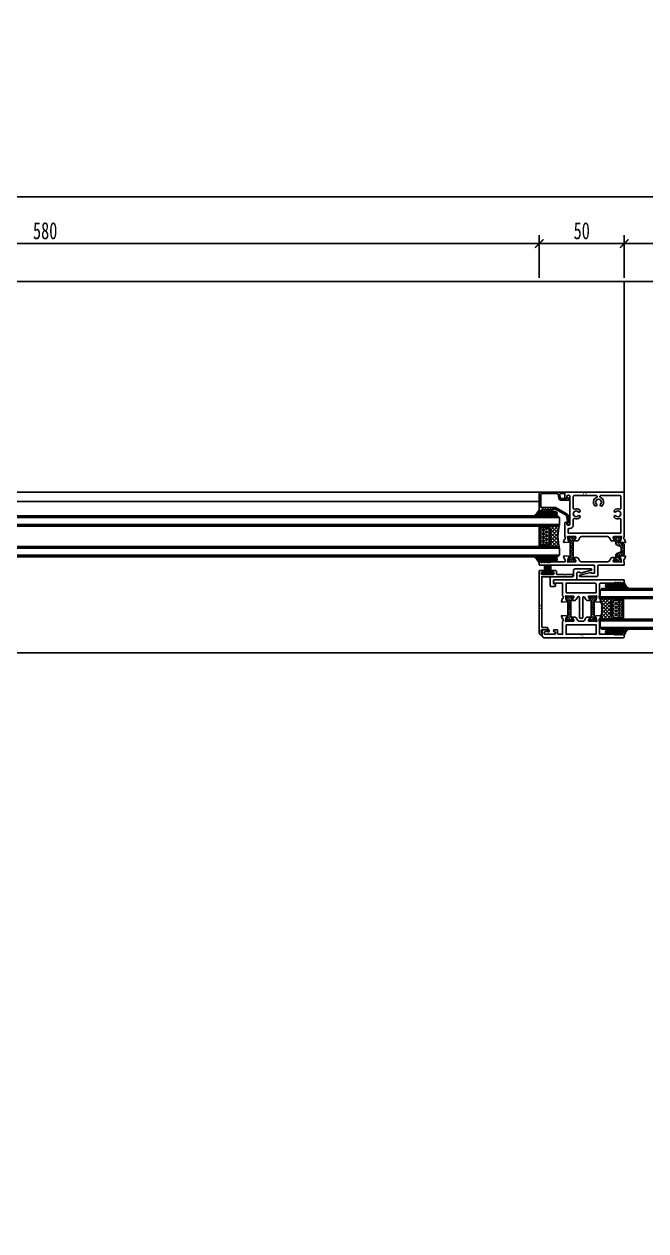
# Model space of a CAD drawing. Header units: millimetres. Extents: x 51249 to 2766742, y -599687 to -1280.
# Drawn here: x 86282 to 86647, y -122276 to -121568 of the extents above; entities that cross this region are included whole.
import ezdxf
from ezdxf.enums import TextEntityAlignment as Align

# ---------------------------------------------------------------- set-up
doc = ezdxf.new("R2010")
doc.units = ezdxf.units.MM
doc.header["$LTSCALE"] = 10
doc.header["$PDMODE"] = 3
doc.linetypes.add('LG', pattern=[4.1, 4, 0.1])
for name, color, linetype in [('2-NORM', 3, 'Continuous'), ('2FC', 2, 'Continuous'), ('2FJ', 4, 'Continuous'), ('2MB1', 3, 'Continuous'), ('2PJ', 4, 'Continuous'), ('2TC', 8, 'Continuous'), ('2ZC', 3, 'Continuous'), ('CHICUN', 6, 'LG'), ('D-Detail(节点图层)', 134, 'Continuous'), ('F-地坪填充', 250, 'Continuous'), ('填充层', 8, 'Continuous'), ('文字', 2, 'Continuous'), ('标注层', 6, 'Continuous'), ('看线层', 4, 'Continuous')]:
    doc.layers.add(name, color=color, linetype=linetype)
doc.styles.add('DIM', font='SimSun.ttf', dxfattribs={"width": 0.7})
doc.styles.add('kld-T', font='ros1.shx', dxfattribs={"width": 0.75, "bigfont": 'hztxt.shx'})
doc.dimstyles.new('25', dxfattribs={"dimscale": 25, "dimtxt": 2, "dimasz": 1, "dimexe": 1, "dimexo": 1, "dimgap": 0.5, "dimtad": 1, "dimdec": 0, "dimzin": 0, "dimdsep": 46, "dimtxsty": 'DIM', "dimblk": 'ARCHTICK', "dimcen": 0, "dimclrd": 5, "dimclre": 5, "dimclrt": 35, "dimadec": 0, "dimazin": 0, "dimtfac": 0.5, "dimtdec": 0, "dimtix": 1, "dimtmove": 2, "dimatfit": 2, "dimldrblk": 'A', "dimfxl": 0, "dimtolj": 1, "dimtzin": 0, "dimlwd": -1, "dimlwe": -1, "dimarcsym": 0})
doc.dimstyles.new('5', dxfattribs={"dimscale": 5, "dimtxt": 2, "dimasz": 1, "dimexe": 1, "dimexo": 1, "dimgap": 0.5, "dimtad": 1, "dimdec": 0, "dimrnd": 5, "dimzin": 0, "dimdsep": 46, "dimtxsty": 'DIM', "dimblk": 'ARCHTICK', "dimcen": 0, "dimclrd": 5, "dimclre": 5, "dimclrt": 35, "dimadec": 0, "dimazin": 0, "dimtfac": 0.5, "dimtdec": 0, "dimtix": 1, "dimtmove": 2, "dimatfit": 2, "dimldrblk": 'A', "dimfxl": 0, "dimtolj": 1, "dimtzin": 0, "dimlwd": -1, "dimlwe": -1, "dimarcsym": 0})

# ---------------------------------------------------------------- blocks, each defined once
blk = doc.blocks.new('A$C65A05CFE')
h = blk.add_hatch()
h.set_pattern_fill('ANSI37', color=3, scale=0.2, style=0)
h.set_pattern_definition([(45, (-817.0369, -920.79526), (-0.4490128, 0.4490128), []), (135, (-817.0369, -920.79526), (-0.4490128, -0.4490128), [])])
h.paths.add_polyline_path([(0, 1), (0, 0), (5.8, 0), (5.8, 1)])
at = {"color": 3}
for p, q in [((1.13, 1), (1.13, 5)), ((1.61, 1), (1.61, 5)), ((2.12, 1), (2.12, 5)), ((2.54, 1), (2.54, 5)), ((3.26, 1), (3.26, 5)), ((3.69, 1), (3.69, 5)), ((4.19, 1), (4.19, 5)), ((4.68, 1), (4.68, 5))]:
    blk.add_line(p, q, dxfattribs=at)
at = {"color": 2}
for q in [(2.5, 5.06), (3.3, 5.06)]:
    blk.add_line((2.9, 1), q, dxfattribs=at)
at = {"color": 3}
blk.add_lwpolyline([(0, 0), (5.8, 0), (5.8, 1), (0, 1)], close=True, dxfattribs=at)
blk = doc.blocks.new('A$C1A1D2990')
at = {"layer": '2TC'}
h = blk.add_hatch(dxfattribs=at)
h.set_pattern_fill('玻璃5', color=256, scale=5, style=0)
h.set_pattern_definition([(0, (-13749.80706, -6473.761), (0.9375, 0.541265875), [0.625, -1.25]), (120, (-13749.80706, -6473.761), (-0.937499998, 0.541265879), [0.625, -1.25]), (60, (-13749.80706, -6473.761), (2e-09, 1.082531754), [-1.25, 0.625])])
edge = h.paths.add_edge_path()
edge.add_ellipse((-6.96, 2), major_axis=(3.6, 0), ratio=0.416362, start_angle=0, end_angle=360)
h = blk.add_hatch(dxfattribs=at)
h.set_pattern_fill('ANSI36', color=256, scale=5, style=0)
h.set_pattern_definition([(45, (-13749.80706, -6473.761), (0.331456304, 1.21533978), [1.5625, -0.3125, 0, -0.3125])])
edge = h.paths.add_edge_path()
edge.add_line((2.95, 3.5), (-6.96, 3.5))
edge.add_ellipse((-6.96, 2), major_axis=(3.6, 0), ratio=0.416362, start_angle=269.99998, end_angle=450, ccw=False)
edge.add_line((-6.96, 0.5), (-6, 0.5))
edge.add_line((-6, 0.5), (-5.29, 0.12))
edge.add_arc((-5.2, 0.3), 0.2, 241.92751, 360)
edge.add_arc((-4.8, 0.3), 0.2, 48.18969, 180, ccw=False)
edge.add_line((-4.67, 0.45), (-4.33, 0.15))
edge.add_arc((-4.2, 0.3), 0.2, 228.18969, 360)
edge.add_arc((-3.8, 0.3), 0.2, 48.18969, 180, ccw=False)
edge.add_line((-3.67, 0.45), (-3.33, 0.15))
edge.add_arc((-3.2, 0.3), 0.2, 228.18969, 360)
edge.add_arc((-2.8, 0.3), 0.2, 48.18969, 180, ccw=False)
edge.add_line((-2.67, 0.45), (-2.33, 0.15))
edge.add_arc((-2.2, 0.3), 0.2, 228.18969, 360)
edge.add_arc((-1.8, 0.3), 0.2, 48.18969, 180, ccw=False)
edge.add_line((-1.67, 0.45), (-1.33, 0.15))
edge.add_arc((-1.2, 0.3), 0.2, 228.18969, 360)
edge.add_arc((-0.8, 0.3), 0.2, 90, 180, ccw=False)
edge.add_line((-0.8, 0.5), (-0.5, 0.5))
edge.add_arc((-0.5, 0), 0.5, 0, 90, ccw=False)
edge.add_arc((9.85, -5.31), 11.19, 128.05738, 151.65777, ccw=False)
at = {"layer": '2PJ'}
blk.add_arc((9.85, -5.31), 11.19, 128.05738, 151.65777, dxfattribs=at)
blk.add_ellipse((-6.96, 2), major_axis=(3.6, 0), ratio=0.416362, dxfattribs=at)
blk = doc.blocks.new('压线-推拉门')
at = {"layer": '2FC'}
blk.add_lwpolyline([(4.59, 8.2, -0.414214), (5.09, 7.7), (5.09, 0.5, -0.414214), (4.59, 0), (-4.59, 0, -0.36397), (-5.08, 0.41), (-5.53, 2.92, 0.36397), (-6.51, 3.75), (-11.41, 3.75, 0.623637), (-11.65, 3.27), (-10.99, 2.42, 0.532847), (-10.49, 2.45), (-10.26, 2.85), (-6.85, 2.85, -0.36397), (-6.35, 2.44), (-6.03, 0.59, -0.466308), (-6.52, 0), (-8.71, 0, 0.414214), (-9.01, -0.3), (-9.01, -0.6, 0.414214), (-8.71, -0.9), (5.49, -0.9, 0.414214), (5.99, -0.4), (5.99, 9.8, 0.414214), (5.69, 10.1), (4.49, 10.1, 0.414214), (4.19, 9.8), (4.19, 9.3, -0.52793), (3.92, 9.11), (2.96, 9.49, 0.52793), (2.69, 9.3, -0.52793), (2.42, 9.11), (1.46, 9.49, 0.52793), (1.19, 9.3, -0.52793), (0.92, 9.11), (-0.04, 9.49, 0.52793), (-0.31, 9.3, -0.52793), (-0.58, 9.11), (-1.54, 9.49, 0.52793), (-1.81, 9.3), (-1.81, 9.1), (-3.38, 9.1, -0.131652), (-3.63, 9.17), (-9.8, 12.73, -0.221695), (-10.04, 13.08), (-10.75, 17.13, 1.815671), (-11.85, 17.58), (-11.05, 13.03, 0.221695), (-10.32, 11.99), (-3.98, 8.33, 0.131652), (-3.48, 8.2)], format="xyb", close=True, dxfattribs=at)
at = {"layer": '文字', "style": 'kld-T', "width": 0.75}
blk.add_text('DH9024', height=0.96, dxfattribs=at).set_placement((-1.68, -0.51), align=Align.MIDDLE_LEFT)
blk = doc.blocks.new('ZKB6+12+62')
at = {"layer": '填充层', "ltscale": 3}
h = blk.add_hatch(dxfattribs=at)
h.set_pattern_fill('ANSI37', color=256, scale=12, style=0)
h.set_pattern_definition([(315, (-165.7339, 7986.186), (1.06066017, 1.06066017), []), (45, (-165.7339, 7986.186), (-1.06066017, 1.06066017), [])])
edge = h.paths.add_edge_path()
edge.add_arc((-16.75, 8.21), 25, 166.1106, 193.88368, ccw=False)
edge.add_line((-41.01, 14.21), (-48.65, 14.21))
edge.add_line((-48.65, 14.21), (-47.15, 12.71))
edge.add_line((-47.15, 12.71), (-47.15, 3.71))
edge.add_line((-47.15, 3.71), (-48.65, 2.21))
edge.add_line((-48.65, 2.21), (-41.02, 2.21))
at = {"layer": '填充层'}
h = blk.add_hatch(dxfattribs=at)
h.set_pattern_fill('HEX', color=256, scale=5, style=0)
h.set_pattern_definition([(180, (167680.854, 413933.6089), (0, 1.082531755), [0.625, -1.25]), (60, (167680.854, 413933.6089), (0.9375000002, -0.5412658775), [0.625, -1.25]), (120, (167680.229, 413933.6089), (0.9375000002, 0.5412658775), [0.625, -1.25])])
h.paths.add_polyline_path([(-47.95, 4.01), (-47.95, 12.41), (-48.95, 13.41), (-53.76, 13.41), (-53.76, 3.01), (-48.95, 3.01)])
at = {"layer": '2MB1', "color": 8}
for p, q in [((-77.48, 19.21), (-40.75, 19.21)), ((-77.48, 15.21), (-40.75, 15.21)), ((-77.48, 1.21), (-40.75, 1.21)), ((-77.48, -2.79), (-40.75, -2.79))]:
    blk.add_line(p, q, dxfattribs=at)
at = {"layer": '2MB1'}
for points in [[(-77.48, 14.21), (-41.75, 14.21), (-40.75, 15.21), (-40.75, 19.21), (-41.75, 20.21), (-77.48, 20.21)], [(-77.48, -3.79), (-41.75, -3.79), (-40.75, -2.79), (-40.75, 1.21), (-41.75, 2.21), (-77.48, 2.21)]]:
    blk.add_lwpolyline(points, dxfattribs=at)
at = {"layer": '看线层'}
for points in [[(-47.15, 3.71), (-47.15, 12.71), (-48.65, 14.21), (-54.56, 14.21), (-54.56, 2.21), (-48.65, 2.21)], [(-47.95, 4.01), (-47.95, 12.41), (-48.95, 13.41), (-53.76, 13.41), (-53.76, 3.01), (-48.95, 3.01)]]:
    blk.add_lwpolyline(points, close=True, dxfattribs=at)
blk.add_arc((-16.75, 8.21), 25, 163.73747, 196.25788, dxfattribs=at)
blk = doc.blocks.new('_ArchTick')
at = {"color": 0, "linetype": 'ByBlock', "const_width": 0.15}
blk.add_lwpolyline([(-0.5, -0.5), (0.5, 0.5)], dxfattribs=at)
blk = doc.blocks.new('*D691')
at = {"color": 5, "ltscale": 0.15}
for p, q in [((86005.01, -121717), (86005.01, -121692)), ((86584.44, -121717), (86584.44, -121692)), ((86005.01, -121697), (86584.44, -121697))]:
    blk.add_line(p, q, dxfattribs=at)
at = {"layer": 'Defpoints', "color": 0, "ltscale": 0.15}
for p in [(86584.44, -121697), (86005.01, -121812.48), (86584.44, -121831.56)]:
    blk.add_point(p, dxfattribs=at)
at = {"color": 5, "ltscale": 0.15, "xscale": 5, "yscale": 5, "zscale": 5, "rotation": 180}
blk.add_blockref('_ArchTick', (86005.01, -121697), dxfattribs=at)
at = {"color": 5, "ltscale": 0.15, "xscale": 5, "yscale": 5, "zscale": 5}
blk.add_blockref('_ArchTick', (86584.44, -121697), dxfattribs=at)
at = {"color": 35, "ltscale": 0.15, "insert": (86294.72, -121689.5), "char_height": 10, "attachment_point": 5, "style": 'DIM'}
blk.add_mtext('\\A1;580', dxfattribs=at)
blk = doc.blocks.new('A')
for p, q in [((-1.435, 1.148), (-1.09, 1.437)), ((-1.09, 1.437), (0, 0)), ((-1.435, 1.148), (-0.369, 0)), ((-0.369, 0), (-2.127, 0)), ((-1.435, -1.148), (-0.369, 0)), ((-1.09, -1.437), (0, 0)), ((-1.435, -1.148), (-1.09, -1.437))]:
    blk.add_line(p, q)
for points in [[(-1.435, 1.148), (-1.09, 1.437), (-0.369, 0), (0, 0)], [(-1.435, -1.148), (-1.09, -1.437), (-0.369, 0), (0, 0)]]:
    blk.add_solid(points)
blk = doc.blocks.new('*D692')
at = {"color": 5, "ltscale": 0.15}
for p, q in [((86584.44, -121717), (86584.44, -121692)), ((86634.34, -121717), (86634.34, -121692)), ((86584.44, -121697), (86634.34, -121697))]:
    blk.add_line(p, q, dxfattribs=at)
at = {"layer": 'Defpoints', "color": 0, "ltscale": 0.15}
for p in [(86634.34, -121697), (86584.44, -121831.56), (86634.34, -121833.56)]:
    blk.add_point(p, dxfattribs=at)
at = {"color": 5, "ltscale": 0.15, "xscale": 5, "yscale": 5, "zscale": 5, "rotation": 180}
blk.add_blockref('_ArchTick', (86584.44, -121697), dxfattribs=at)
at = {"color": 5, "ltscale": 0.15, "xscale": 5, "yscale": 5, "zscale": 5}
blk.add_blockref('_ArchTick', (86634.34, -121697), dxfattribs=at)
at = {"color": 35, "ltscale": 0.15, "insert": (86609.39, -121689.5), "char_height": 10, "attachment_point": 5, "style": 'DIM'}
blk.add_mtext('\\A1;50', dxfattribs=at)
blk = doc.blocks.new('*D693')
at = {"color": 5, "ltscale": 0.15}
for p, q in [((86634.34, -121717), (86634.34, -121692)), ((87204.34, -121717), (87204.34, -121692)), ((86634.34, -121697), (87204.34, -121697))]:
    blk.add_line(p, q, dxfattribs=at)
at = {"layer": 'Defpoints', "color": 0, "ltscale": 0.15}
for p in [(87204.34, -121697), (86634.34, -121833.56), (87204.34, -121878.41)]:
    blk.add_point(p, dxfattribs=at)
at = {"color": 5, "ltscale": 0.15, "xscale": 5, "yscale": 5, "zscale": 5, "rotation": 180}
blk.add_blockref('_ArchTick', (86634.34, -121697), dxfattribs=at)
at = {"color": 5, "ltscale": 0.15, "xscale": 5, "yscale": 5, "zscale": 5}
blk.add_blockref('_ArchTick', (87204.34, -121697), dxfattribs=at)
at = {"color": 35, "ltscale": 0.15, "insert": (86919.34, -121689.5), "char_height": 10, "attachment_point": 5, "style": 'DIM'}
blk.add_mtext('\\A1;570', dxfattribs=at)
blk = doc.blocks.new('*D683')
at = {"color": 5, "ltscale": 0.15}
for p, q in [((85954.33, -121689.57), (85954.33, -121664.57)), ((88554.34, -121689.57), (88554.34, -121664.57)), ((85954.33, -121669.57), (88554.34, -121669.57))]:
    blk.add_line(p, q, dxfattribs=at)
at = {"layer": 'Defpoints', "color": 0, "ltscale": 0.15}
for p in [(88554.34, -121669.57), (85954.33, -121759.88), (88554.34, -121759.88)]:
    blk.add_point(p, dxfattribs=at)
at = {"color": 5, "ltscale": 0.15, "xscale": 5, "yscale": 5, "zscale": 5, "rotation": 180}
blk.add_blockref('_ArchTick', (85954.33, -121669.57), dxfattribs=at)
at = {"color": 5, "ltscale": 0.15, "xscale": 5, "yscale": 5, "zscale": 5}
blk.add_blockref('_ArchTick', (88554.34, -121669.57), dxfattribs=at)
at = {"color": 35, "ltscale": 0.15, "insert": (87254.34, -121662.07), "char_height": 10, "attachment_point": 5, "style": 'DIM'}
blk.add_mtext('\\A1;2600', dxfattribs=at)
blk = doc.blocks.new('*D701')
at = {"color": 5, "ltscale": 0.15}
for p, q in [((86695.72, -121719.24), (86720.72, -121719.24)), ((86715.72, -121894.22), (86715.72, -121719.24)), ((86695.72, -121894.22), (86720.72, -121894.22))]:
    blk.add_line(p, q, dxfattribs=at)
at = {"layer": 'Defpoints', "color": 0, "ltscale": 0.15}
for p in [(86630.42, -121719.24), (86715.72, -121719.24), (86630.42, -121894.22)]:
    blk.add_point(p, dxfattribs=at)
at = {"color": 5, "ltscale": 0.15, "xscale": 5, "yscale": 5, "zscale": 5}
for p, rotation in [((86715.72, -121719.24), 90), ((86715.72, -121894.22), 270)]:
    blk.add_blockref('_ArchTick', p, dxfattribs=dict(at, rotation=rotation))
at = {"color": 35, "ltscale": 0.15, "insert": (86708.22, -121806.73), "char_height": 10, "attachment_point": 5, "rotation": 90, "style": 'DIM'}
blk.add_mtext('\\A1;175', dxfattribs=at)
blk = doc.blocks.new('*D1063')
at = {"layer": 'D-Detail(节点图层)', "color": 5, "ltscale": 0.15}
for p, q in [((2766616.97, -121582.06), (2766741.97, -121582.06)), ((2766716.97, -121582.06), (2766716.97, -599673.13)), ((2766698.33, -599673.13), (2766741.97, -599673.13))]:
    blk.add_line(p, q, dxfattribs=at)
at = {"layer": 'Defpoints', "color": 0, "ltscale": 0.15}
for p in [(55453.76, -121582.06), (2766673.33, -599673.13), (2766716.97, -599673.13)]:
    blk.add_point(p, dxfattribs=at)
at = {"layer": 'D-Detail(节点图层)', "color": 5, "ltscale": 0.15, "xscale": 25, "yscale": 25, "zscale": 25}
for p, rotation in [((2766716.97, -121582.06), 90), ((2766716.97, -599673.13), 270)]:
    blk.add_blockref('_ArchTick', p, dxfattribs=dict(at, rotation=rotation))
at = {"layer": 'D-Detail(节点图层)', "color": 35, "ltscale": 0.15, "insert": (2766679.47, -360627.6), "char_height": 50, "attachment_point": 5, "rotation": 90, "style": 'DIM'}
blk.add_mtext('\\A1;478091', dxfattribs=at)

msp = doc.modelspace()

# ---------------------------------------------------------------- hatches: boundary and pattern name
at = {"layer": '2TC'}
h = msp.add_hatch(dxfattribs=at)
h.set_pattern_fill('AR-HBONE', color=256, scale=0.01, angle=-90, style=0)
h.set_pattern_definition([(315, (86601.3393, -121883.7409), (1.43684, -7e-16), [3.048, -1.016]), (45, (86602.0577, -121884.4593), (1.43684, -7e-16), [3.048, -1.016])])
h.paths.add_polyline_path([(86604.34, -121872.11, -0.131652), (86604.5, -121871.51), (86604.94, -121870.74), (86605.51, -121869.76, 0.305075), (86605.5, -121869.52, 0.561128), (86605.14, -121868.94), (86601.74, -121868.94, 0.561127), (86601.38, -121869.52, 0.305074), (86601.37, -121869.76), (86601.94, -121870.74), (86602.38, -121871.51, -0.131652), (86602.54, -121872.11), (86602.54, -121876.34), (86602.54, -121880.57, -0.131653), (86602.38, -121881.17), (86601.94, -121881.94), (86601.37, -121882.92, 0.305073), (86601.38, -121883.16, 0.561127), (86601.74, -121883.74), (86605.14, -121883.74, 0.561127), (86605.5, -121883.16, 0.305074), (86605.51, -121882.92), (86604.94, -121881.94), (86604.5, -121881.17, -0.131652), (86604.34, -121880.57), (86604.34, -121876.34)])
h.paths.add_polyline_path([(86634.26, -121873.52, 0.315299), (86634, -121873.15), (86631.56, -121872.26, -0.302426), (86631.37, -121871.99, -0.143612), (86631.53, -121871.34), (86632.44, -121869.76, 0.305058), (86632.42, -121869.52, 0.561127), (86632.07, -121868.94), (86628.67, -121868.94, 0.561128), (86628.31, -121869.52, 0.305075), (86628.29, -121869.76), (86629.2, -121871.34, -0.131652), (86629.37, -121871.94), (86629.37, -121872.89, 0.315299), (86630.02, -121873.83), (86632.2, -121874.62, -0.315299), (86632.46, -121874.99), (86632.46, -121877.69, -0.315299), (86632.2, -121878.06), (86630.02, -121878.85, 0.315299), (86629.37, -121879.79), (86629.37, -121880.75, -0.131652), (86629.2, -121881.35), (86628.29, -121882.92, 0.305075), (86628.31, -121883.16, 0.561128), (86628.67, -121883.74), (86632.07, -121883.74, 0.561127), (86632.42, -121883.16, 0.305058), (86632.44, -121882.92), (86631.53, -121881.35, -0.143612), (86631.37, -121880.69, -0.302426), (86631.56, -121880.42), (86634, -121879.54, 0.315299), (86634.26, -121879.16)])
h = msp.add_hatch(dxfattribs=at)
h.set_pattern_fill('玻璃5', color=256, scale=5, style=0)
h.set_pattern_definition([(360, (72884.029, -115421.9885), (0.9375, -0.541265875), [0.625, -1.25]), (240, (72884.029, -115421.9885), (-0.937499998, -0.541265879), [0.625, -1.25]), (300, (72884.029, -115421.9885), (2e-09, -1.082531754), [-1.25, 0.625])])
edge = h.paths.add_edge_path()
edge.add_ellipse((86626.88, -121897.75), major_axis=(3.6, 0), ratio=0.416362, start_angle=0, end_angle=360, ccw=False)
h = msp.add_hatch(dxfattribs=at)
h.set_pattern_fill('ANSI36', color=256, scale=5, style=0)
h.set_pattern_definition([(315, (72884.029, -115421.9885), (0.331456304, -1.21533978), [1.5625, -0.3125, 0, -0.3125])])
edge = h.paths.add_edge_path()
edge.add_line((86636.79, -121899.25), (86626.88, -121899.25))
edge.add_ellipse((86626.88, -121897.75), major_axis=(3.6, 0), ratio=0.416362, start_angle=-90, end_angle=90.00002)
edge.add_line((86626.88, -121896.25), (86627.84, -121896.25))
edge.add_line((86627.84, -121896.25), (86628.54, -121895.87))
edge.add_arc((86628.64, -121896.05), 0.2, 0, 118.07249, ccw=False)
edge.add_arc((86629.04, -121896.05), 0.2, 180, 311.81031)
edge.add_line((86629.17, -121896.2), (86629.5, -121895.9))
edge.add_arc((86629.64, -121896.05), 0.2, 0, 131.81031, ccw=False)
edge.add_arc((86630.04, -121896.05), 0.2, 180, 311.81031)
edge.add_line((86630.17, -121896.2), (86630.5, -121895.9))
edge.add_arc((86630.64, -121896.05), 0.2, 0, 131.81031, ccw=False)
edge.add_arc((86631.04, -121896.05), 0.2, 180, 311.81031)
edge.add_line((86631.17, -121896.2), (86631.5, -121895.9))
edge.add_arc((86631.64, -121896.05), 0.2, 0, 131.81031, ccw=False)
edge.add_arc((86632.04, -121896.05), 0.2, 180, 311.81031)
edge.add_line((86632.17, -121896.2), (86632.5, -121895.9))
edge.add_arc((86632.64, -121896.05), 0.2, 0, 131.81031, ccw=False)
edge.add_arc((86633.04, -121896.05), 0.2, 180, 270)
edge.add_line((86633.04, -121896.25), (86633.34, -121896.25))
edge.add_arc((86633.34, -121895.75), 0.5, 270, 360)
edge.add_arc((86643.69, -121890.44), 11.19, 208.34223, 231.94262)
h = msp.add_hatch(dxfattribs=at)
h.set_pattern_fill('AR-HBONE', color=256, scale=0.01, angle=-90, style=0)
h.set_pattern_definition([(315, (86439.9572, -122079.6696), (1.436841, -2e-16), [3.048, -1.016]), (45, (86440.6756, -122080.388), (1.436841, -2e-16), [3.048, -1.016])])
edge = h.paths.add_edge_path()
edge.add_arc((86600.06, -121906.99), 1.2, 359.99994, 390.04785)
edge.add_line((86601.1, -121906.39), (86600.66, -121905.62))
edge.add_line((86600.66, -121905.62), (86600.09, -121904.64))
edge.add_arc((86600.27, -121904.54), 0.21, 180.00041, 209.90513, ccw=False)
edge.add_line((86600.06, -121904.54), (86600.06, -121904.22))
edge.add_arc((86600.46, -121904.22), 0.4, 90, 180, ccw=False)
edge.add_line((86600.46, -121903.82), (86603.86, -121903.82))
edge.add_arc((86603.86, -121904.22), 0.4, 0, 90, ccw=False)
edge.add_line((86604.26, -121904.22), (86604.26, -121904.54))
edge.add_arc((86604.05, -121904.54), 0.21, -29.90455, 0.00003, ccw=False)
edge.add_line((86604.23, -121904.64), (86603.67, -121905.62))
edge.add_line((86603.67, -121905.62), (86603.22, -121906.39))
edge.add_arc((86604.26, -121906.99), 1.2, 149.95205, 179.99998)
edge.add_line((86603.06, -121906.99), (86603.06, -121911.22))
edge.add_line((86603.06, -121911.22), (86603.06, -121915.46))
edge.add_arc((86604.26, -121915.46), 1.2, 180.00007, 210.04795)
edge.add_line((86603.22, -121916.06), (86603.67, -121916.82))
edge.add_line((86603.67, -121916.82), (86604.23, -121917.81))
edge.add_arc((86604.05, -121917.91), 0.21, -0.00028, 29.90453, ccw=False)
edge.add_line((86604.26, -121917.91), (86604.26, -121918.22))
edge.add_arc((86603.86, -121918.22), 0.4, -90, 0, ccw=False)
edge.add_line((86603.86, -121918.62), (86600.46, -121918.62))
edge.add_arc((86600.46, -121918.22), 0.4, 180, 270, ccw=False)
edge.add_line((86600.06, -121918.22), (86600.06, -121917.91))
edge.add_arc((86600.27, -121917.91), 0.21, 150.09489, 179.99984, ccw=False)
edge.add_line((86600.09, -121917.81), (86600.66, -121916.82))
edge.add_line((86600.66, -121916.82), (86601.1, -121916.06))
edge.add_arc((86600.06, -121915.46), 1.2, 329.95215, 360.00001)
edge.add_line((86601.26, -121915.46), (86601.26, -121911.22))
edge.add_line((86601.26, -121911.22), (86601.26, -121906.99))
h = msp.add_hatch(dxfattribs=at)
h.set_pattern_fill('AR-HBONE', color=256, scale=0.01, angle=-90, style=0)
h.set_pattern_definition([(225, (86777.9784, -122079.6696), (-1.436841, -6e-16), [3.048, -1.016]), (135, (86777.26, -122080.388), (-1.436841, -6e-16), [3.048, -1.016])])
edge = h.paths.add_edge_path()
edge.add_arc((86617.87, -121906.99), 1.2, 149.95215, 180.00006, ccw=False)
edge.add_line((86616.83, -121906.39), (86617.28, -121905.62))
edge.add_line((86617.28, -121905.62), (86617.85, -121904.64))
edge.add_arc((86617.66, -121904.54), 0.21, 330.09487, 359.99959)
edge.add_line((86617.87, -121904.54), (86617.87, -121904.22))
edge.add_arc((86617.47, -121904.22), 0.4, 0, 90)
edge.add_line((86617.47, -121903.82), (86614.07, -121903.82))
edge.add_arc((86614.07, -121904.22), 0.4, 90, 180)
edge.add_line((86613.67, -121904.22), (86613.67, -121904.54))
edge.add_arc((86613.88, -121904.54), 0.21, 179.99997, 209.90455)
edge.add_line((86613.7, -121904.64), (86614.27, -121905.62))
edge.add_line((86614.27, -121905.62), (86614.71, -121906.39))
edge.add_arc((86613.67, -121906.99), 1.2, 0.00002, 30.04795, ccw=False)
edge.add_line((86614.87, -121906.99), (86614.87, -121911.22))
edge.add_line((86614.87, -121911.22), (86614.87, -121915.46))
edge.add_arc((86613.67, -121915.46), 1.2, 329.95205, 359.99993, ccw=False)
edge.add_line((86614.71, -121916.06), (86614.27, -121916.82))
edge.add_line((86614.27, -121916.82), (86613.7, -121917.81))
edge.add_arc((86613.88, -121917.91), 0.21, 150.09547, 180.00028)
edge.add_line((86613.67, -121917.91), (86613.67, -121918.22))
edge.add_arc((86614.07, -121918.22), 0.4, 180, 270)
edge.add_line((86614.07, -121918.62), (86617.47, -121918.62))
edge.add_arc((86617.47, -121918.22), 0.4, 270, 360)
edge.add_line((86617.87, -121918.22), (86617.87, -121917.91))
edge.add_arc((86617.66, -121917.91), 0.21, 0.00016, 29.90511)
edge.add_line((86617.85, -121917.81), (86617.28, -121916.82))
edge.add_line((86617.28, -121916.82), (86616.83, -121916.06))
edge.add_arc((86617.87, -121915.46), 1.2, 179.99999, 210.04785, ccw=False)
edge.add_line((86616.67, -121915.46), (86616.67, -121911.22))
edge.add_line((86616.67, -121911.22), (86616.67, -121906.99))
h = msp.add_hatch(dxfattribs=at)
h.set_pattern_fill('玻璃5', color=256, scale=5, style=0)
h.set_pattern_definition([(0, (72884.029, -128400.5105), (0.9375, 0.541265875), [0.625, -1.25]), (120, (72884.029, -128400.5105), (-0.937499998, 0.541265879), [0.625, -1.25]), (60, (72884.029, -128400.5105), (2e-09, 1.082531754), [-1.25, 0.625])])
edge = h.paths.add_edge_path()
edge.add_ellipse((86626.88, -121924.75), major_axis=(3.6, 0), ratio=0.416362, start_angle=0, end_angle=360)
h = msp.add_hatch(dxfattribs=at)
h.set_pattern_fill('ANSI36', color=256, scale=5, style=0)
h.set_pattern_definition([(45, (72884.029, -128400.5105), (0.331456304, 1.21533978), [1.5625, -0.3125, 0, -0.3125])])
edge = h.paths.add_edge_path()
edge.add_ellipse((86626.88, -121924.75), major_axis=(3.6, 0), ratio=0.416362, start_angle=-90.00002, end_angle=90, ccw=False)
edge.add_line((86626.88, -121926.25), (86627.84, -121926.25))
edge.add_line((86627.84, -121926.25), (86628.54, -121926.63))
edge.add_arc((86628.64, -121926.45), 0.2, 241.92751, 360)
edge.add_arc((86629.04, -121926.45), 0.2, 48.18969, 180, ccw=False)
edge.add_line((86629.17, -121926.3), (86629.5, -121926.6))
edge.add_arc((86629.64, -121926.45), 0.2, 228.18969, 360)
edge.add_arc((86630.04, -121926.45), 0.2, 48.18969, 180, ccw=False)
edge.add_line((86630.17, -121926.3), (86630.5, -121926.6))
edge.add_arc((86630.64, -121926.45), 0.2, 228.18969, 360)
edge.add_arc((86631.04, -121926.45), 0.2, 48.18969, 180, ccw=False)
edge.add_line((86631.17, -121926.3), (86631.5, -121926.6))
edge.add_arc((86631.64, -121926.45), 0.2, 228.18969, 360)
edge.add_arc((86632.04, -121926.45), 0.2, 48.18969, 180, ccw=False)
edge.add_line((86632.17, -121926.3), (86632.5, -121926.6))
edge.add_arc((86632.64, -121926.45), 0.2, 228.18969, 360)
edge.add_arc((86633.04, -121926.45), 0.2, 90, 180, ccw=False)
edge.add_line((86633.04, -121926.25), (86633.34, -121926.25))
edge.add_arc((86630.78, -121932.92), 7.15, 60.15085, 69.03396, ccw=False)
edge.add_arc((86639.64, -121927.86), 5.42, 121.70297, 167.88898, ccw=False)
edge.add_line((86636.79, -121923.25), (86626.88, -121923.25))
at = {"layer": '填充层', "ltscale": 3}
h = msp.add_hatch(dxfattribs=at)
h.set_pattern_fill('ANSI37', color=256, scale=12, style=0)
h.set_pattern_definition([(315, (86472.4537, -113890.794), (1.06066017, 1.06066017), []), (45, (86472.4537, -113890.794), (-1.06066017, 1.06066017), [])])
edge = h.paths.add_edge_path()
edge.add_arc((86620.43, -121868.77), 25, 166.1105, 193.88359)
edge.add_line((86596.16, -121874.77), (86589.53, -121874.77))
edge.add_line((86589.53, -121874.77), (86591.03, -121873.27))
edge.add_line((86591.03, -121873.27), (86591.03, -121864.27))
edge.add_line((86591.03, -121864.27), (86589.53, -121862.77))
edge.add_line((86589.53, -121862.77), (86596.16, -121862.77))
at = {"layer": '填充层'}
h = msp.add_hatch(dxfattribs=at)
h.set_pattern_fill('HEX', color=256, scale=5, style=0)
h.set_pattern_definition([(180, (254319.0416, 292056.6288), (0, 1.082531755), [0.625, -1.25]), (60, (254319.0416, 292056.6288), (0.9375000002, -0.5412658775), [0.625, -1.25]), (120, (254318.4166, 292056.6288), (0.9375000002, 0.5412658775), [0.625, -1.25])])
h.paths.add_polyline_path([(86590.23, -121872.97), (86590.23, -121864.57), (86589.23, -121863.57), (86585.14, -121863.57), (86585.14, -121873.97), (86589.23, -121873.97)])

# ---------------------------------------------------------------- linework, layer by layer
at = {"color": 2, "ltscale": 0.15}
msp.add_line((86004.33, -121848.39), (86584.44, -121848.39), dxfattribs=at)
at = {"layer": '2-NORM', "color": 134}
for p, q in [((85954.33, -121719.24), (88554.34, -121719.24)), ((86634.34, -121843.29), (86634.34, -121719.24)), ((85950.55, -121937.19), (88555.34, -121937.19))]:
    msp.add_line(p, q, dxfattribs=at)
at = {"layer": '2FC', "color": 2}
msp.add_lwpolyline([(86592.84, -121896.22, 0.414214), (86593.34, -121896.72), (86593.54, -121896.72, -0.414214), (86594.04, -121897.22), (86594.04, -121897.72, -0.414214), (86593.54, -121898.22), (86591.34, -121898.22, -0.414214), (86590.84, -121897.72), (86590.84, -121893.02, -0.414214), (86591.34, -121892.52), (86604.01, -121892.52, 0.414214), (86604.51, -121892.02), (86604.51, -121888.87, -0.414214), (86605.51, -121887.87), (86614.91, -121887.87, -0.924324), (86614.98, -121888.67), (86608.66, -121890.27, -0.46105), (86608.31, -121889.97), (86608.31, -121889.87), (86607.01, -121889.87, 0.414214), (86606.51, -121890.37), (86606.51, -121893.72, -0.414214), (86606.01, -121894.22), (86593.34, -121894.22, 0.414214), (86592.84, -121894.72)], format="xyb", close=True, dxfattribs=at)
at = {"layer": '2FJ'}
for points in [[(86602.54, -121880.57, -0.131865), (86602.38, -121881.17), (86601.94, -121881.94), (86601.37, -121882.92, 0.13123), (86601.34, -121883.03), (86601.34, -121883.34, 0.414214), (86601.74, -121883.74), (86605.14, -121883.74, 0.414214), (86605.54, -121883.34), (86605.54, -121883.03, 0.131229), (86605.51, -121882.92), (86604.94, -121881.94), (86604.5, -121881.17, -0.131865), (86604.34, -121880.57), (86604.34, -121876.34), (86604.34, -121872.11, -0.131865), (86604.5, -121871.51), (86604.94, -121870.74), (86605.51, -121869.76, 0.13123), (86605.54, -121869.65), (86605.54, -121869.34, 0.414214), (86605.14, -121868.94), (86601.74, -121868.94, 0.414214), (86601.34, -121869.34), (86601.34, -121869.65, 0.131231), (86601.37, -121869.76), (86601.94, -121870.74), (86602.38, -121871.51, -0.131865), (86602.54, -121872.11), (86602.54, -121876.34)], [(86632.2, -121874.62), (86630.02, -121873.83, -0.315299), (86629.37, -121872.89), (86629.37, -121871.94, 0.131652), (86629.2, -121871.34), (86628.29, -121869.76, -0.131652), (86628.27, -121869.65), (86628.27, -121869.34, -0.414214), (86628.67, -121868.94), (86632.07, -121868.94, -0.414214), (86632.47, -121869.34), (86632.47, -121869.65, -0.131638), (86632.44, -121869.76), (86631.53, -121871.34, 0.143612), (86631.37, -121871.99, 0.302426), (86631.56, -121872.26), (86634, -121873.15, -0.315299), (86634.26, -121873.52), (86634.26, -121879.16, -0.315299), (86634, -121879.54), (86631.56, -121880.42, 0.302426), (86631.37, -121880.69, 0.143612), (86631.53, -121881.35), (86632.44, -121882.92, -0.131638), (86632.47, -121883.03), (86632.47, -121883.34, -0.414214), (86632.07, -121883.74), (86628.67, -121883.74, -0.414214), (86628.27, -121883.34), (86628.27, -121883.03, -0.131652), (86628.29, -121882.92), (86629.2, -121881.35, 0.131652), (86629.37, -121880.75), (86629.37, -121879.79, -0.315299), (86630.02, -121878.85), (86632.2, -121878.06, 0.315299), (86632.46, -121877.69), (86632.46, -121874.99, 0.315299)], [(86601.26, -121906.99, 0.131865), (86601.1, -121906.39), (86600.66, -121905.62), (86600.09, -121904.64, -0.13123), (86600.06, -121904.54), (86600.06, -121904.22, -0.414214), (86600.46, -121903.82), (86603.86, -121903.82, -0.414214), (86604.26, -121904.22), (86604.26, -121904.54, -0.131229), (86604.23, -121904.64), (86603.67, -121905.62), (86603.22, -121906.39, 0.131865), (86603.06, -121906.99), (86603.06, -121911.22), (86603.06, -121915.46, 0.131865), (86603.22, -121916.06), (86603.67, -121916.82), (86604.23, -121917.81, -0.13123), (86604.26, -121917.91), (86604.26, -121918.22, -0.414214), (86603.86, -121918.62), (86600.46, -121918.62, -0.414214), (86600.06, -121918.22), (86600.06, -121917.91, -0.131231), (86600.09, -121917.81), (86600.66, -121916.82), (86601.1, -121916.06, 0.131865), (86601.26, -121915.46), (86601.26, -121911.22)], [(86616.67, -121906.99, -0.131865), (86616.83, -121906.39), (86617.28, -121905.62), (86617.85, -121904.64, 0.13123), (86617.87, -121904.54), (86617.87, -121904.22, 0.414214), (86617.47, -121903.82), (86614.07, -121903.82, 0.414214), (86613.67, -121904.22), (86613.67, -121904.54, 0.131229), (86613.7, -121904.64), (86614.27, -121905.62), (86614.71, -121906.39, -0.131865), (86614.87, -121906.99), (86614.87, -121911.22), (86614.87, -121915.46, -0.131865), (86614.71, -121916.06), (86614.27, -121916.82), (86613.7, -121917.81, 0.13123), (86613.67, -121917.91), (86613.67, -121918.22, 0.414214), (86614.07, -121918.62), (86617.47, -121918.62, 0.414214), (86617.87, -121918.22), (86617.87, -121917.91, 0.131231), (86617.85, -121917.81), (86617.28, -121916.82), (86616.83, -121916.06, -0.131865), (86616.67, -121915.46), (86616.67, -121911.22)]]:
    msp.add_lwpolyline(points, format="xyb", close=True, dxfattribs=at)
at = {"layer": '2MB1', "color": 8}
for p, q in [((86025.9, -121857.77), (86596.43, -121857.77)), ((86025.9, -121861.77), (86596.43, -121861.77)), ((86025.9, -121875.77), (86596.43, -121875.77)), ((86025.9, -121879.77), (86596.43, -121879.77))]:
    msp.add_line(p, q, dxfattribs=at)
at = {"layer": '2MB1'}
for points in [[(86025.9, -121862.77), (86595.43, -121862.77), (86596.43, -121861.77), (86596.43, -121857.77), (86595.43, -121856.77), (86025.9, -121856.77)], [(86025.9, -121880.77), (86595.43, -121880.77), (86596.43, -121879.77), (86596.43, -121875.77), (86595.43, -121874.77), (86025.9, -121874.77)]]:
    msp.add_lwpolyline(points, dxfattribs=at)
at = {"layer": '2PJ'}
for centre, radius, start, end in [((86639.61, -121894.66), 5.39, 191.64686, 238.37467), ((86639.64, -121927.86), 5.42, 121.70297, 167.88898)]:
    msp.add_arc(centre, radius, start, end, dxfattribs=at)
at = {"layer": '2PJ', "extrusion": (0, 0, -1)}
msp.add_ellipse((86626.88, -121897.75), major_axis=(-3.6, 0), ratio=0.416362, start_param=3.141593, end_param=9.424778, dxfattribs=at)
at = {"layer": '2PJ'}
msp.add_ellipse((86626.88, -121924.75), major_axis=(3.6, 0), ratio=0.416362, dxfattribs=at)
at = {"layer": '2ZC'}
for points in [[(86599.44, -121843.29), (86599.44, -121845.89, 1), (86600.64, -121845.89), (86600.64, -121845.19, -0.414214), (86601.14, -121844.69), (86601.94, -121844.69, -0.414214), (86602.44, -121845.19), (86602.44, -121861.69, -0.414214), (86601.94, -121862.19), (86601.14, -121862.19, -0.414214), (86600.64, -121861.69), (86600.64, -121860.99, 1), (86599.44, -121860.99), (86599.44, -121868.82, 0.227735), (86599.55, -121869.05, -0.227735), (86599.74, -121869.44), (86599.74, -121870.14, -0.414214), (86599.44, -121870.44), (86599.34, -121870.44), (86598.76, -121872.04, 0.548619), (86599.06, -121872.44), (86601.65, -121872.21), (86602.08, -121871.78, 0.57735), (86601.99, -121871.45), (86601.6, -121871.34), (86601.04, -121869.24), (86601.04, -121869.04, -0.843039), (86601.62, -121868.94), (86605.64, -121868.94, -0.414214), (86605.94, -121869.24), (86605.94, -121869.55), (86604.97, -121871.14, 0.585524), (86605.14, -121871.44), (86606.56, -121871.44, 0.261413), (86607.42, -121870.96), (86608.36, -121869.42, -0.261413), (86609.21, -121868.94), (86624.56, -121868.94, -0.261413), (86625.42, -121869.42), (86626.36, -121870.96, 0.261413), (86627.21, -121871.44), (86628.64, -121871.44, 0.585524), (86628.81, -121871.14), (86627.84, -121869.55), (86627.84, -121869.24, -0.414214), (86628.14, -121868.94), (86632.15, -121868.94, -0.843039), (86632.74, -121869.04), (86632.74, -121869.24), (86632.17, -121871.34), (86631.78, -121871.45, 0.57735), (86631.69, -121871.78), (86632.13, -121872.21), (86634.71, -121872.44, 0.548619), (86635.02, -121872.04), (86634.44, -121870.44), (86634.34, -121870.44, -0.414214), (86634.04, -121870.14), (86634.04, -121869.44, -0.227735), (86634.22, -121869.05, 0.227735), (86634.34, -121868.82), (86634.34, -121843.29, 0.414214), (86633.84, -121842.79), (86599.94, -121842.79, 0.414214)], [(86604.44, -121845.29), (86604.44, -121852.25, 0.52085), (86605.11, -121852.72, -0.286717), (86608.22, -121853.38, -1), (86607.32, -121854.32, 2.35259), (86607.32, -121856.76, -1), (86608.22, -121857.7, -0.286717), (86605.11, -121858.36, 0.52085), (86604.44, -121858.83), (86604.44, -121862.19, -0.414214), (86602.44, -121864.19), (86601.74, -121864.19, 0.414214), (86601.44, -121864.49), (86601.44, -121866.64, 0.414214), (86601.74, -121866.94), (86632.04, -121866.94, 0.414214), (86632.34, -121866.64), (86632.34, -121858.83, 0.52085), (86631.66, -121858.36, -0.286717), (86628.55, -121857.7, -1), (86629.46, -121856.76, 2.35259), (86629.46, -121854.32, -1), (86628.55, -121853.38, -0.286717), (86631.66, -121852.72, 0.52085), (86632.34, -121852.25), (86632.34, -121845.29, 0.414214), (86631.84, -121844.79), (86620.54, -121844.79, 0.414214), (86620.04, -121845.29), (86620.04, -121845.44, 0.306667), (86620.35, -121845.91, -0.532488), (86621.4, -121850.77, -1), (86620.46, -121849.87, 2.35259), (86618.01, -121849.87, -1), (86617.08, -121850.77, -0.532488), (86618.12, -121845.91, 0.306667), (86618.44, -121845.44), (86618.44, -121845.29, 0.414214), (86617.94, -121844.79), (86604.94, -121844.79, 0.414214)], [(86586.44, -121883.94, 0.648232), (86586.77, -121884.09), (86587.1, -121883.79, -0.648232), (86587.44, -121883.94, 0.648232), (86587.77, -121884.09), (86588.1, -121883.79, -0.648232), (86588.44, -121883.94, 0.648232), (86588.77, -121884.09), (86589.1, -121883.79, -0.648232), (86589.44, -121883.94, 0.648232), (86589.77, -121884.09), (86590.1, -121883.79, -0.648232), (86590.44, -121883.94, 0.56619), (86590.73, -121884.12), (86591.44, -121883.74), (86599.24, -121883.74, 0.414214), (86599.74, -121883.24), (86599.74, -121882.54, 0.414214), (86599.44, -121882.24), (86599.34, -121882.24), (86598.76, -121880.64, -0.548619), (86599.06, -121880.24), (86601.65, -121880.47), (86602.08, -121880.9, -0.57735), (86601.99, -121881.23), (86601.6, -121881.34), (86601.04, -121883.44), (86601.04, -121883.64, 0.843039), (86601.62, -121883.74), (86605.64, -121883.74, 0.414214), (86605.94, -121883.44), (86605.94, -121883.14), (86604.97, -121881.55, -0.585524), (86605.14, -121881.24), (86606.56, -121881.24, -0.261413), (86607.42, -121881.72), (86608.36, -121883.26, 0.261413), (86609.21, -121883.74), (86624.56, -121883.74, 0.261413), (86625.42, -121883.26), (86626.36, -121881.72, -0.261413), (86627.21, -121881.24), (86628.64, -121881.24, -0.585524), (86628.81, -121881.55), (86627.84, -121883.14), (86627.84, -121883.44, 0.414214), (86628.14, -121883.74), (86632.15, -121883.74, 0.843039), (86632.74, -121883.64), (86632.74, -121883.44), (86632.17, -121881.34), (86631.78, -121881.23, -0.57735), (86631.69, -121880.9), (86632.13, -121880.47), (86634.71, -121880.24, -0.548619), (86635.02, -121880.64), (86634.44, -121882.24), (86634.34, -121882.24, 0.414214), (86634.04, -121882.54), (86634.04, -121883.24, 0.227735), (86634.22, -121883.63, -0.227735), (86634.34, -121883.87), (86634.34, -121885.24, -0.414214), (86633.84, -121885.74), (86619.14, -121885.74, 0.414214), (86618.84, -121886.04), (86618.84, -121891.39, -0.414214), (86617.84, -121892.39), (86608.44, -121892.39, -0.882992), (86608.34, -121891.6), (86614.66, -121890, -0.488938), (86615.04, -121890.29), (86615.04, -121890.39), (86616.84, -121890.39), (86616.84, -121886.04, 0.414214), (86616.54, -121885.74), (86584.94, -121885.74, -0.414214), (86584.44, -121885.24), (86584.44, -121884.24, -0.414214), (86584.94, -121883.74), (86585.24, -121883.74, -0.414214), (86585.44, -121883.94, 0.648232), (86585.77, -121884.09), (86586.1, -121883.79, -0.648232)], [(86586.44, -121922.22, -0.414214), (86585.94, -121921.72), (86585.94, -121892.47), (86603.74, -121892.47, 0.414214), (86604.24, -121891.97), (86604.24, -121891.67, 0.414214), (86603.74, -121891.17), (86599.84, -121891.17), (86599.54, -121891.47), (86599.24, -121891.17), (86595.04, -121891.17, -0.414214), (86594.54, -121890.67), (86594.54, -121889.32, 0.414214), (86594.04, -121888.82), (86591.99, -121888.82, 0.414214), (86591.49, -121889.32, 0.414214), (86591.99, -121889.82), (86592.64, -121889.82, -0.414214), (86593.14, -121890.32), (86593.14, -121890.62, -0.414214), (86592.64, -121891.12), (86586.14, -121891.12, -0.414214), (86585.64, -121890.62), (86585.64, -121890.32, -0.414214), (86586.14, -121889.82), (86586.79, -121889.82, 0.414214), (86587.29, -121889.32, 0.414214), (86586.79, -121888.82), (86584.84, -121888.82, 0.414214), (86584.34, -121889.32), (86584.34, -121924.5, 0.222724), (86585.42, -121926.81, 0.635692), (86586.24, -121926.42), (86586.24, -121926.01, 0.191497), (86586.1, -121925.67, -0.191497), (86585.64, -121924.5), (86585.64, -121924.02, -0.414214), (86586.14, -121923.52), (86588.74, -121923.52), (86589.4, -121924.67, 1), (86590.27, -121924.17), (86589.14, -121922.22)], [(86610.96, -121904.38), (86611.86, -121905.85, 0.261413), (86612.71, -121906.32), (86614.14, -121906.32, 0.585524), (86614.31, -121906.02), (86613.34, -121904.43), (86613.34, -121904.12, -0.414214), (86613.64, -121903.82), (86617.65, -121903.82, -0.843039), (86618.24, -121903.92), (86618.24, -121904.12), (86617.67, -121906.23), (86617.28, -121906.33, 0.57735), (86617.19, -121906.67), (86617.63, -121907.1), (86620.21, -121907.32, 0.548619), (86620.52, -121906.92), (86619.94, -121905.32), (86619.84, -121905.32, -0.414214), (86619.54, -121905.02), (86619.54, -121904.32, -0.227735), (86619.72, -121903.93, 0.227735), (86619.84, -121903.7), (86619.84, -121896.72, -0.414214), (86620.34, -121896.22), (86628.34, -121896.22), (86629.04, -121895.85, -0.56619), (86629.34, -121896.02, 0.648232), (86629.67, -121896.17), (86630, -121895.88, -0.648232), (86630.34, -121896.02, 0.648232), (86630.67, -121896.17), (86631, -121895.88, -0.648232), (86631.34, -121896.02, 0.648232), (86631.67, -121896.17), (86632, -121895.88, -0.648232), (86632.34, -121896.02, 0.648232), (86632.67, -121896.17), (86633, -121895.88, -0.648232), (86633.34, -121896.02, 0.414214), (86633.54, -121896.22), (86633.84, -121896.22, 0.414214), (86634.34, -121895.72), (86634.34, -121894.72, 0.414214), (86633.84, -121894.22), (86600.54, -121894.22), (86600.24, -121894.52), (86599.94, -121894.22), (86593.34, -121894.22, 0.414214), (86592.84, -121894.72), (86592.84, -121895.72, 0.414214), (86593.34, -121896.22), (86598.19, -121896.22), (86598.19, -121903.7, 0.227735), (86598.3, -121903.93, -0.227735), (86598.49, -121904.32), (86598.49, -121905.02, -0.414214), (86598.19, -121905.32), (86598.09, -121905.32), (86597.5, -121906.92, 0.548619), (86597.81, -121907.32), (86600.4, -121907.1), (86600.83, -121906.67, 0.57735), (86600.74, -121906.33), (86600.35, -121906.23), (86599.79, -121904.12), (86599.79, -121903.92, -0.843039), (86600.37, -121903.82), (86604.39, -121903.82, -0.414214), (86604.69, -121904.12), (86604.69, -121904.43), (86603.72, -121906.02, 0.585524), (86603.89, -121906.32), (86605.31, -121906.32, 0.261413), (86606.17, -121905.85), (86607.11, -121904.3, -0.757667), (86608.04, -121904.56), (86608.04, -121910.92), (86608.34, -121911.22), (86608.04, -121911.52), (86608.04, -121916.32, 0.414214), (86608.54, -121916.82), (86609.54, -121916.82, 0.414214), (86610.04, -121916.32), (86610.04, -121904.64, -0.757667)], [(86600.19, -121901.82), (86617.84, -121901.82), (86617.84, -121896.72, 0.414214), (86617.34, -121896.22), (86600.19, -121896.22)], [(86586.74, -121923.52), (86588.04, -121923.52, -1), (86588.04, -121924.72), (86587.94, -121924.72, 0.414214), (86587.44, -121925.22), (86587.44, -121925.72, 0.414214), (86587.94, -121926.22), (86593.54, -121926.22, 0.414214), (86594.04, -121925.72), (86594.04, -121925.22, 0.414214), (86593.54, -121924.72), (86593.44, -121924.72, -1), (86593.44, -121923.52), (86594.74, -121923.52, -0.414214), (86595.24, -121924.02), (86595.24, -121925.72, 0.414214), (86595.74, -121926.22), (86598.19, -121926.22), (86598.19, -121918.75, -0.227735), (86598.3, -121918.51, 0.227735), (86598.49, -121918.12), (86598.49, -121917.42, 0.414214), (86598.19, -121917.12), (86598.09, -121917.12), (86597.5, -121915.53, -0.548619), (86597.81, -121915.13), (86600.4, -121915.35), (86600.83, -121915.78, -0.57735), (86600.74, -121916.12), (86600.35, -121916.22), (86599.79, -121918.32), (86599.79, -121918.52, 0.843039), (86600.37, -121918.62), (86604.39, -121918.62, 0.414214), (86604.69, -121918.32), (86604.69, -121918.02), (86603.72, -121916.43, -0.585524), (86603.89, -121916.12), (86605.31, -121916.12, -0.261413), (86606.17, -121916.6), (86607.11, -121918.15, 0.261413), (86607.96, -121918.62), (86610.06, -121918.62, 0.261413), (86610.92, -121918.15), (86611.86, -121916.6, -0.261413), (86612.71, -121916.12), (86614.14, -121916.12, -0.585524), (86614.31, -121916.43), (86613.34, -121918.02), (86613.34, -121918.32, 0.414214), (86613.64, -121918.62), (86617.65, -121918.62, 0.843039), (86618.24, -121918.52), (86618.24, -121918.32), (86617.67, -121916.22), (86617.28, -121916.12, -0.57735), (86617.19, -121915.78), (86617.63, -121915.35), (86620.21, -121915.13, -0.548619), (86620.52, -121915.53), (86619.94, -121917.12), (86619.84, -121917.12, 0.414214), (86619.54, -121917.42), (86619.54, -121918.12, 0.227735), (86619.72, -121918.51, -0.227735), (86619.84, -121918.75), (86619.84, -121926.22), (86628.34, -121926.22), (86629.04, -121926.6, 0.56619), (86629.34, -121926.42, -0.648232), (86629.67, -121926.28), (86630, -121926.57, 0.648232), (86630.34, -121926.42, -0.648232), (86630.67, -121926.28), (86631, -121926.57, 0.648232), (86631.34, -121926.42, -0.648232), (86631.67, -121926.28), (86632, -121926.57, 0.648232), (86632.34, -121926.42, -0.648232), (86632.67, -121926.28), (86633, -121926.57, 0.648232), (86633.34, -121926.42, -0.414214), (86633.54, -121926.22), (86633.84, -121926.22, -0.414214), (86634.34, -121926.72), (86634.34, -121927.72, -0.414214), (86633.84, -121928.22), (86587.44, -121928.22, -0.414214), (86586.24, -121927.02), (86586.24, -121924.02, -0.414214)]]:
    msp.add_lwpolyline(points, format="xyb", close=True, dxfattribs=at)
msp.add_lwpolyline([(86600.19, -121920.62), (86617.84, -121920.62), (86617.84, -121926.22), (86600.19, -121926.22)], close=True, dxfattribs=at)
at = {"layer": 'F-地坪填充', "ltscale": 0.15}
msp.add_line((86003.83, -121842.79), (86633.84, -121842.79), dxfattribs=at)
at = {"layer": '看线层'}
for points in [[(86591.03, -121873.27), (86591.03, -121864.27), (86589.53, -121862.77), (86584.34, -121862.77), (86584.34, -121874.77), (86589.53, -121874.77)], [(86590.23, -121872.97), (86590.23, -121864.57), (86589.23, -121863.57), (86585.14, -121863.57), (86585.14, -121873.97), (86589.23, -121873.97)]]:
    msp.add_lwpolyline(points, close=True, dxfattribs=at)
msp.add_arc((86620.43, -121868.77), 25, 163.73747, 196.25788, dxfattribs=at)

# ---------------------------------------------------------------- block references
at = {"rotation": 180}
msp.add_blockref('压线-推拉门', (86590.43, -121843.69), dxfattribs=at)
at = {"layer": 'CHICUN', "color": 6}
msp.add_blockref('A$C65A05CFE', (86586.49, -121890.82), dxfattribs=at)
at = {"layer": '填充层', "xscale": -1}
msp.add_blockref('ZKB6+12+62', (86579.39, -121919.48), dxfattribs=at)
at = {"layer": '标注层', "rotation": 180}
msp.add_blockref('A$C1A1D2990', (86584.44, -121853.27), dxfattribs=at)
at = {"layer": '标注层', "xscale": -1}
msp.add_blockref('A$C1A1D2990', (86584.44, -121884.27), dxfattribs=at)

# ---------------------------------------------------------------- texts
at = {"layer": '文字', "style": 'kld-T', "width": 0.75}
for s, p in [('DH9021', (86609.85, -121843.62)), ('DH9007', (86607.22, -121927.05))]:
    msp.add_text(s, height=0.96, dxfattribs=at).set_placement(p, align=Align.MIDDLE_LEFT)
msp.add_text('DH9006', height=0.96, rotation=90, dxfattribs=at).set_placement((86585.27, -121911.86), align=Align.MIDDLE_LEFT)

# ---------------------------------------------------------------- dimensions: what is measured, and where the dimension line sits
at = {"color": 2, "ltscale": 0.15}
for base, p1, p2, picture, middle in [((88554.34, -121669.57), (85954.33, -121759.88), (88554.34, -121759.88), '*D683', (87254.34, -121662.07)), ((86584.44, -121697), (86005.01, -121812.48), (86584.44, -121831.56), '*D691', (86294.72, -121689.5)), ((86634.34, -121697), (86584.44, -121831.56), (86634.34, -121833.56), '*D692', (86609.39, -121689.5)), ((87204.34, -121697), (86634.34, -121833.56), (87204.34, -121878.41), '*D693', (86919.34, -121689.5))]:
    dim = msp.add_linear_dim(base=base, p1=p1, p2=p2, dimstyle='5', dxfattribs=at)
    dim.commit()
    dim.dimension.update_dxf_attribs({"geometry": picture, "text_midpoint": middle})
dim = msp.add_linear_dim(base=(86715.72, -121719.24), p1=(86630.42, -121894.22), p2=(86630.42, -121719.24), angle=90, dimstyle='5', dxfattribs=at)
dim.commit()
dim.dimension.update_dxf_attribs({"geometry": '*D701', "text_midpoint": (86708.22, -121806.73)})
at = {"layer": 'D-Detail(节点图层)', "color": 251, "ltscale": 0.15}
dim = msp.add_linear_dim(base=(2766716.97, -599673.13), p1=(55453.76, -121582.06), p2=(2766673.33, -599673.13), angle=90, dimstyle='25', dxfattribs=at)
dim.commit()
dim.dimension.update_dxf_attribs({"geometry": '*D1063', "text_midpoint": (2766679.47, -360627.6)})

doc.saveas('drawing.dxf')
